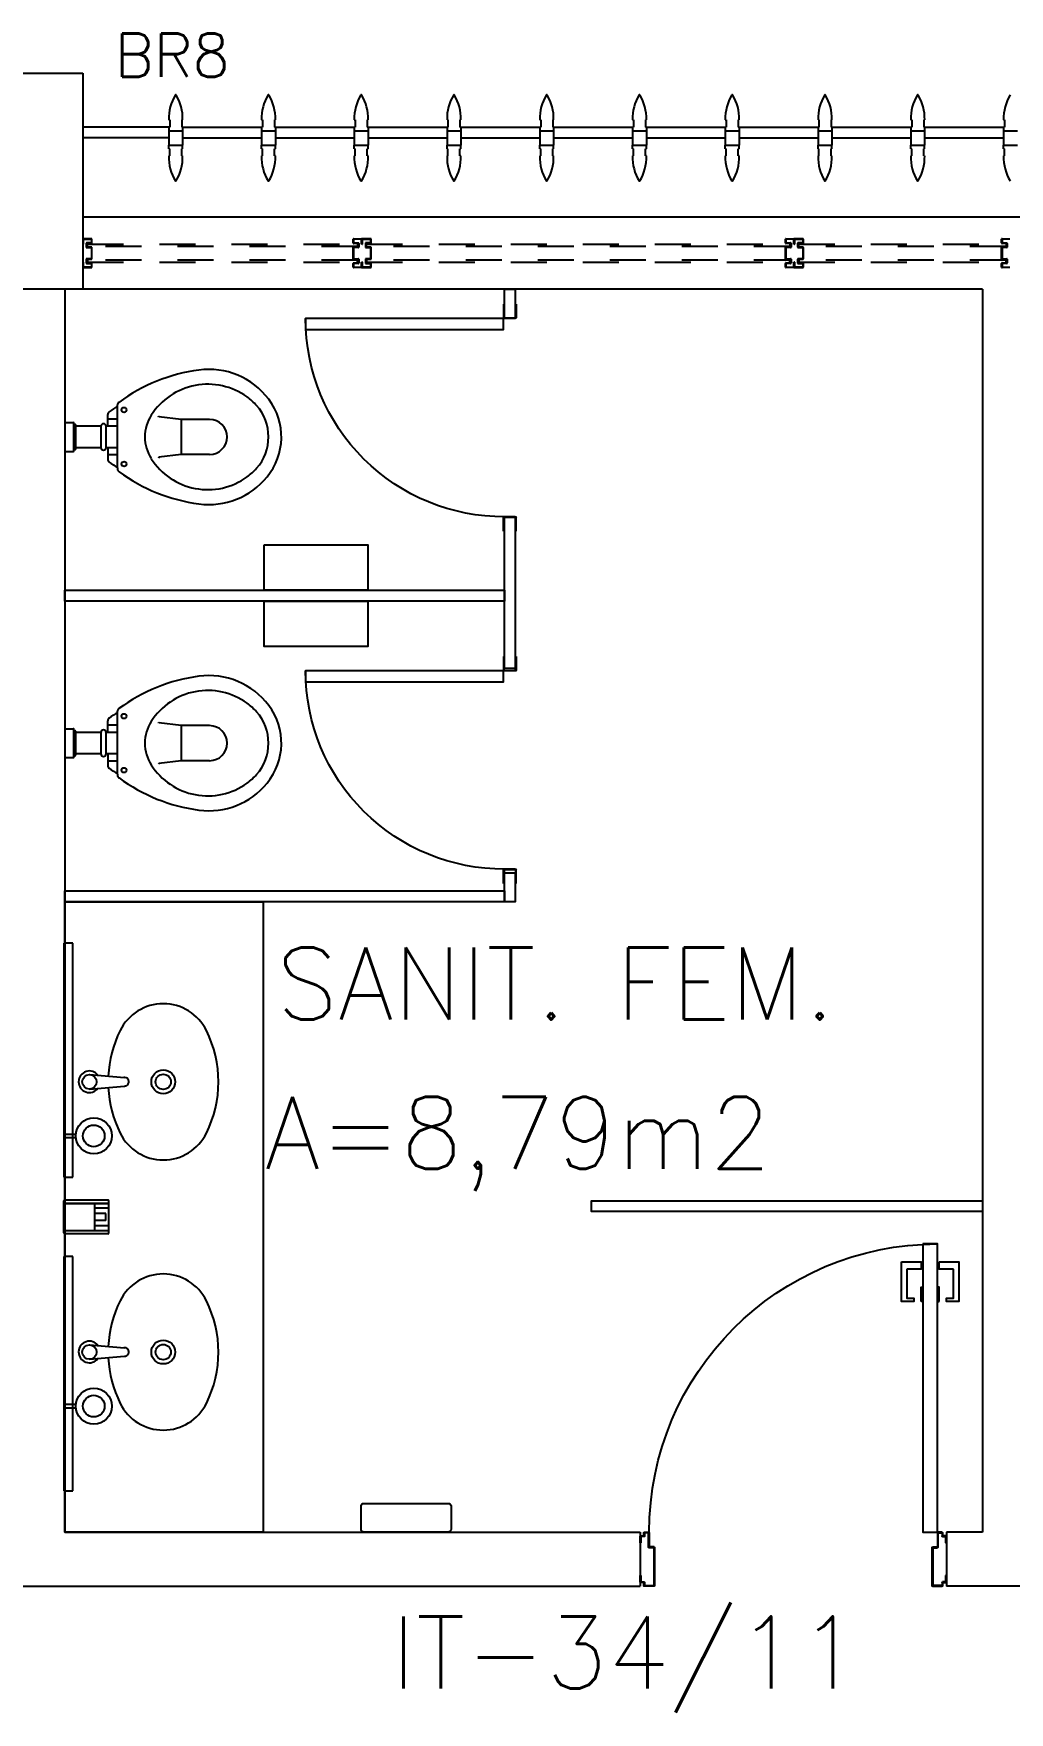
# Model space of a CAD drawing. Header units: millimetres. Extents: x 2128 to 2646, y 1972 to 2207.
# Drawn here: x 2293.324 to 2296.034, y 2139.015 to 2143.675 of the extents above; entities that cross this region are included whole.
import ezdxf

# ---------------------------------------------------------------- set-up
doc = ezdxf.new("R2010")
doc.units = ezdxf.units.MM
doc.linetypes.add('DASHED2', pattern=[0.375, 0.25, -0.125])
doc.linetypes.add('HIDDEN', pattern=[0.375, 0.25, -0.125])
for name, color, linetype in [('AR-ALV', 2, 'Continuous'), ('AR-BRISES', 1, 'Continuous'), ('AR-DIVISÓRIAS', 230, 'Continuous'), ('AR-ESQ', 1, 'Continuous'), ('AR-ESTC', 3, 'Continuous'), ('AR-LOUÇAS', 1, 'Continuous'), ('AR-PORTA', 1, 'Continuous'), ('BC-CUBA', 1, 'Continuous'), ('BGR- VISTA', 12, 'Continuous'), ('BR-PAINEL', 1, 'Continuous'), ('BR-SUPORTE', 1, 'Continuous'), ('BR-TEXTO', 2, 'Continuous'), ('DT-ESQ-VIDRO-PROJ', 32, 'HIDDEN'), ('DT-TXTMOD', 1, 'Continuous'), ('DV- VISTA', 2, 'Continuous'), ('DV-TEXTO', 2, 'Continuous'), ('ENDEREÇO', 2, 'Continuous'), ('maçaneta', 1, 'Continuous'), ('mov', 1, 'Continuous'), ('PM-PERFIL U-C', 2, 'Continuous'), ('pm1', 2, 'Continuous'), ('pm2', 2, 'Continuous'), ('TEXTO', 2, 'Continuous'), ('WC1', 1, 'Continuous'), ('WC2', 1, 'Continuous'), ('WC3', 1, 'Continuous'), ('Área', 2, 'Continuous')]:
    doc.layers.add(name, color=color, linetype=linetype)
doc.styles.add('S10', font='simplex.shx', dxfattribs={"height": 0.1})
doc.styles.add('S12', font='simplex.shx', dxfattribs={"width": 1.1, "height": 0.12})
doc.styles.add('UNB-100', font='simplex.shx', dxfattribs={"height": 0.2})
doc.styles.add('UNB1-100', font='simplex.shx', dxfattribs={"height": 0.2})

# ---------------------------------------------------------------- blocks, each defined once
blk = doc.blocks.new('BACI-01P')
at = {"layer": 'WC1'}
for p, q in [((0.1191, 0.03), (0.1191, 0.0624)), ((0.146, 0.0857), (0.146, 0.0887)), ((0.1191, 0.03), (0.1139, 0.03)), ((0.1139, 0.0298), (0.1139, -0.0298)), ((0.1191, -0.03), (0.1139, -0.03)), ((0.1191, -0.03), (0.1191, -0.0624)), ((0.146, -0.0857), (0.146, -0.0887))]:
    blk.add_line(p, q, dxfattribs=at)
for centre, radius, start, end in [((0.3996, -0.0205), 0.2081, 36.8881, 97.6805), ((0.4364, -0.2936), 0.4837, 97.6805, 126.3454), ((0.1551, 0.0887), 0.00909, 126.3358, 180), ((0.4268, 0), 0.174, 320.4767, 36.8881), ((0.1282, 0.0624), 0.00909, 126.1604, 180), ((0.4044, -0.3155), 0.4771, 122.7818, 126.1604), ((0.1282, -0.0624), 0.00909, 180, 233.8396), ((0.4044, 0.3155), 0.4771, 233.8396, 237.2182), ((0.1551, -0.0887), 0.00909, 180, 238.9825), ((0.4364, 0.2936), 0.4837, 233.7577, 262.3195), ((0.3996, 0.0205), 0.2081, 262.3195, 320.8979)]:
    blk.add_arc(centre, radius, start, end, dxfattribs=at)
at = {"layer": 'WC2'}
for p, q in [((0.146, -0.0857), (0.146, 0.0857)), ((0, 0.04), (0.023, 0.04)), ((0.025, 0.035), (0.025, 0.038)), ((0.025, -0.035), (0.025, 0.035)), ((0.025, 0.035), (0.028, 0.035)), ((0.03, -0.033), (0.03, 0.033)), ((0.1, 0.03), (0.03, 0.03)), ((0.1, 0.0298), (0.1, -0.0298)), ((0, -0.04), (0.023, -0.04)), ((0.025, -0.038), (0.025, -0.035)), ((0.025, -0.035), (0.028, -0.035)), ((0.1, -0.03), (0.03, -0.03))]:
    blk.add_line(p, q, dxfattribs=at)
for centre, radius, start, end in [((0.3966, -0.0404), 0.1866, 54.2515, 147.3201), ((0.4126, -0.0182), 0.1592, 41.3299, 54.2515), ((0.3335, 0), 0.1117, 147.3201, 180), ((0.4333, 0), 0.1317, 0, 41.3299), ((0.023, 0.038), 0.002, 0, 90), ((0.028, 0.033), 0.002, 0, 90), ((0.107, 0.0298), 0.00697, 0, 180), ((0.3335, 0), 0.1117, 180, 212.6799), ((0.4333, 0), 0.1317, 318.6701, 0), ((0.023, -0.038), 0.002, 270, 0), ((0.028, -0.033), 0.002, 270, 0), ((0.107, -0.0298), 0.00697, 180, 0), ((0.3966, 0.0404), 0.1866, 212.6799, 305.7485), ((0.4126, 0.0182), 0.1592, 305.7485, 318.6701)]:
    blk.add_arc(centre, radius, start, end, dxfattribs=at)
at = {"layer": 'WC3'}
for p, q in [((0.146, 0.0497), (0.1191, 0.0497)), ((0.261, 0.0562), (0.2593, 0.0585)), ((0.3229, 0.0486), (0.261, 0.0562)), ((0.3229, 0.0486), (0.3229, -0.0486)), ((0.4015, 0.0486), (0.3229, 0.0486)), ((0.146, 0.03), (0.1191, 0.03)), ((0.146, -0.03), (0.1191, -0.03)), ((0.146, -0.0497), (0.1191, -0.0497)), ((0.261, -0.0562), (0.2593, -0.0585)), ((0.3229, -0.0486), (0.261, -0.0562)), ((0.4015, -0.0486), (0.3229, -0.0486))]:
    blk.add_line(p, q, dxfattribs=at)
for centre in [(0.1641, 0.075), (0.1641, -0.075)]:
    blk.add_circle(centre, 0.00682, dxfattribs=at)
blk.add_arc((0.4015, 0), 0.0486, 270, 90, dxfattribs=at)
blk = doc.blocks.new('CUBA-01P')
at = {"layer": 'WC1'}
blk.add_circle((-0.15, -0.08), 0.05, dxfattribs=at)
for centre, radius, start, end in [((0, -0.4404), 0.3205, 92.8226, 116.4054), ((0, -0.4404), 0.3205, 63.5946, 87.2424), ((-0.0831, -0.273), 0.1336, 116.4054, 243.5946), ((0.0831, -0.273), 0.1336, 296.4054, 63.5946), ((0, -0.1056), 0.3205, 243.5946, 296.4054)]:
    blk.add_arc(centre, radius, start, end, dxfattribs=at)
at = {"layer": 'WC2'}
for p, q in [((-0.1548, 0), (-0.1548, -0.0303)), ((-0.1448, 0), (-0.1448, -0.0303)), ((-0.02, -0.068), (-0.0118, -0.1652)), ((0.02, -0.068), (0.0118, -0.1652))]:
    blk.add_line(p, q, dxfattribs=at)
for centre, radius in [((-0.15, -0.08), 0.03), ((0, -0.068), 0.02), ((0, -0.273), 0.033), ((0, -0.273), 0.0212)]:
    blk.add_circle(centre, radius, dxfattribs=at)
for centre, radius, start, end in [((0.0002, -0.0678), 0.03, 306.4013, 232.6706), ((0.0002, -0.1652), 0.012, 180, 10.1205)]:
    blk.add_arc(centre, radius, start, end, dxfattribs=at)
blk = doc.blocks.new('BGR5')
at = {"layer": 'BGR- VISTA'}
blk.add_lwpolyline([(0, 0.55), (1.75, 0.55), (1.75, 0), (0, 0)], close=True, dxfattribs=at)
at = {"layer": 'BC-CUBA', "rotation": 180}
for p in [(0.5, 0), (1.25, 0)]:
    blk.add_blockref('CUBA-01P', p, dxfattribs=at)
blk = doc.blocks.new('DV5')
at = {"layer": 'DV- VISTA'}
blk.add_lwpolyline([(0.03, 0), (0.03, -1.085), (0, -1.085), (0, 0)], close=True, dxfattribs=at)
at = {"layer": 'DV-TEXTO', "style": 'S12'}
for tag, p, flags in [('ACABAMENTO', (0.3815, -0.3886), 3), ('CANTONEIRA', (0.5815, -0.3886), 3), ('DIVISÓRIA', (-0.0185, -0.3886), 2), ('TAMANHO', (0.1815, -0.3886), 3)]:
    blk.add_attdef(tag, p, '', height=0.12, rotation=90, dxfattribs=dict(at, flags=flags))
blk = doc.blocks.new('EF58-P')
at = {"layer": 'DT-ESQ-VIDRO-PROJ', "ltscale": 0.1}
for points in [[(2.577, -0.1385), (2.598, -0.1385, 0.414214), (2.5985, -0.138), (2.5985, -0.1285), (2.5855, -0.1285, -0.414214), (2.584, -0.127), (2.584, -0.117, -0.414214), (2.5855, -0.1155), (2.5985, -0.1155), (2.5985, -0.0845), (2.5855, -0.0845, -0.414214), (2.584, -0.083), (2.584, -0.073, -0.414214), (2.5855, -0.0715), (2.5985, -0.0715), (2.5985, -0.062, 0.414214), (2.598, -0.0615), (2.577, -0.0615, 0.414214)], [(2.5765, -0.06), (2.5985, -0.06, -0.414214), (2.6, -0.0615), (2.6, -0.0715, -0.414214), (2.5985, -0.073), (2.5855, -0.073), (2.5855, -0.083), (2.5985, -0.083), (2.5985, -0.083, -0.414214), (2.6, -0.0845), (2.6, -0.1155, -0.414214), (2.5985, -0.117), (2.5985, -0.117), (2.5855, -0.117), (2.5855, -0.127), (2.5985, -0.127, -0.414214), (2.6, -0.1285), (2.6, -0.1385, -0.414214), (2.5985, -0.14), (2.5765, -0.14, -0.414214)]]:
    blk.add_lwpolyline(points, format="xyb", dxfattribs=at)
for points in [[(3.1625, -0.081), (3.1625, -0.075), (2.5875, -0.075), (2.5875, -0.081)], [(4.3625, -0.081), (4.3625, -0.075), (3.1875, -0.075), (3.1875, -0.081)], [(5.1375, -0.081), (5.1375, -0.075), (4.3875, -0.075), (4.3875, -0.081)], [(3.1625, -0.119), (3.1625, -0.125), (2.5875, -0.125), (2.5875, -0.119)], [(4.3625, -0.119), (4.3625, -0.125), (3.1875, -0.125), (3.1875, -0.119)], [(5.1375, -0.119), (5.1375, -0.125), (4.3875, -0.125), (4.3875, -0.119)]]:
    blk.add_lwpolyline(points, close=True, dxfattribs=at)
for points in [[(3.15, -0.1285), (3.15, -0.1385, 0.414214), (3.1515, -0.14), (3.1735, -0.14, 0.414214), (3.175, -0.1385), (3.175, -0.125), (3.1735, -0.125), (3.1735, -0.138, -0.414214), (3.173, -0.1385), (3.152, -0.1385, -0.414214), (3.1515, -0.138), (3.1515, -0.1285), (3.1645, -0.1285, 0.414214), (3.166, -0.127), (3.166, -0.117, 0.414214), (3.1645, -0.1155), (3.1515, -0.1155), (3.1515, -0.0845), (3.1645, -0.0845, 0.414214), (3.166, -0.083), (3.166, -0.073, 0.414214), (3.1645, -0.0715), (3.1515, -0.0715), (3.1515, -0.062, -0.414214), (3.152, -0.0615), (3.173, -0.0615, -0.414214), (3.1735, -0.062), (3.1735, -0.075), (3.175, -0.075), (3.175, -0.0615, 0.414214), (3.1735, -0.06), (3.1515, -0.06, 0.414214), (3.15, -0.0615), (3.15, -0.0715, 0.414214), (3.1515, -0.073), (3.1645, -0.073), (3.1645, -0.083), (3.1515, -0.083), (3.1515, -0.083, 0.414214), (3.15, -0.0845), (3.15, -0.1155, 0.414214), (3.1515, -0.117), (3.1515, -0.117), (3.1645, -0.117), (3.1645, -0.127), (3.1515, -0.127, 0.414214)], [(3.2, -0.1285), (3.2, -0.1385, -0.414214), (3.1985, -0.14), (3.1765, -0.14, -0.414214), (3.175, -0.1385), (3.175, -0.125), (3.1765, -0.125), (3.1765, -0.138, 0.414214), (3.177, -0.1385), (3.198, -0.1385, 0.414214), (3.1985, -0.138), (3.1985, -0.1285), (3.1855, -0.1285, -0.414214), (3.184, -0.127), (3.184, -0.117, -0.414214), (3.1855, -0.1155), (3.1985, -0.1155), (3.1985, -0.0845), (3.1855, -0.0845, -0.414214), (3.184, -0.083), (3.184, -0.073, -0.414214), (3.1855, -0.0715), (3.1985, -0.0715), (3.1985, -0.062, 0.414214), (3.198, -0.0615), (3.177, -0.0615, 0.414214), (3.1765, -0.062), (3.1765, -0.075), (3.175, -0.075), (3.175, -0.0615, -0.414214), (3.1765, -0.06), (3.1985, -0.06, -0.414214), (3.2, -0.0615), (3.2, -0.0715, -0.414214), (3.1985, -0.073), (3.1855, -0.073), (3.1855, -0.083), (3.1985, -0.083), (3.1985, -0.083, -0.414214), (3.2, -0.0845), (3.2, -0.1155, -0.414214), (3.1985, -0.117), (3.1985, -0.117), (3.1855, -0.117), (3.1855, -0.127), (3.1985, -0.127, -0.414214)], [(4.35, -0.1285), (4.35, -0.1385, 0.414214), (4.3515, -0.14), (4.3735, -0.14, 0.414214), (4.375, -0.1385), (4.375, -0.125), (4.3735, -0.125), (4.3735, -0.138, -0.414214), (4.373, -0.1385), (4.352, -0.1385, -0.414214), (4.3515, -0.138), (4.3515, -0.1285), (4.3645, -0.1285, 0.414214), (4.366, -0.127), (4.366, -0.117, 0.414214), (4.3645, -0.1155), (4.3515, -0.1155), (4.3515, -0.0845), (4.3645, -0.0845, 0.414214), (4.366, -0.083), (4.366, -0.073, 0.414214), (4.3645, -0.0715), (4.3515, -0.0715), (4.3515, -0.062, -0.414214), (4.352, -0.0615), (4.373, -0.0615, -0.414214), (4.3735, -0.062), (4.3735, -0.075), (4.375, -0.075), (4.375, -0.0615, 0.414214), (4.3735, -0.06), (4.3515, -0.06, 0.414214), (4.35, -0.0615), (4.35, -0.0715, 0.414214), (4.3515, -0.073), (4.3645, -0.073), (4.3645, -0.083), (4.3515, -0.083), (4.3515, -0.083, 0.414214), (4.35, -0.0845), (4.35, -0.1155, 0.414214), (4.3515, -0.117), (4.3515, -0.117), (4.3645, -0.117), (4.3645, -0.127), (4.3515, -0.127, 0.414214)], [(4.4, -0.1285), (4.4, -0.1385, -0.414214), (4.3985, -0.14), (4.3765, -0.14, -0.414214), (4.375, -0.1385), (4.375, -0.125), (4.3765, -0.125), (4.3765, -0.138, 0.414214), (4.377, -0.1385), (4.398, -0.1385, 0.414214), (4.3985, -0.138), (4.3985, -0.1285), (4.3855, -0.1285, -0.414214), (4.384, -0.127), (4.384, -0.117, -0.414214), (4.3855, -0.1155), (4.3985, -0.1155), (4.3985, -0.0845), (4.3855, -0.0845, -0.414214), (4.384, -0.083), (4.384, -0.073, -0.414214), (4.3855, -0.0715), (4.3985, -0.0715), (4.3985, -0.062, 0.414214), (4.398, -0.0615), (4.377, -0.0615, 0.414214), (4.3765, -0.062), (4.3765, -0.075), (4.375, -0.075), (4.375, -0.0615, -0.414214), (4.3765, -0.06), (4.3985, -0.06, -0.414214), (4.4, -0.0615), (4.4, -0.0715, -0.414214), (4.3985, -0.073), (4.3855, -0.073), (4.3855, -0.083), (4.3985, -0.083), (4.3985, -0.083, -0.414214), (4.4, -0.0845), (4.4, -0.1155, -0.414214), (4.3985, -0.117), (4.3985, -0.117), (4.3855, -0.117), (4.3855, -0.127), (4.3985, -0.127, -0.414214)], [(5.125, -0.1285), (5.125, -0.1385, 0.414214), (5.1265, -0.14), (5.1485, -0.14, 0.414214), (5.15, -0.1385), (5.15, -0.125), (5.1485, -0.125), (5.1485, -0.138, -0.414214), (5.148, -0.1385), (5.127, -0.1385, -0.414214), (5.1265, -0.138), (5.1265, -0.1285), (5.1395, -0.1285, 0.414214), (5.141, -0.127), (5.141, -0.117, 0.414214), (5.1395, -0.1155), (5.1265, -0.1155), (5.1265, -0.0845), (5.1395, -0.0845, 0.414214), (5.141, -0.083), (5.141, -0.073, 0.414214), (5.1395, -0.0715), (5.1265, -0.0715), (5.1265, -0.062, -0.414214), (5.127, -0.0615), (5.148, -0.0615, -0.414214), (5.1485, -0.062), (5.1485, -0.075), (5.15, -0.075), (5.15, -0.0615, 0.414214), (5.1485, -0.06), (5.1265, -0.06, 0.414214), (5.125, -0.0615), (5.125, -0.0715, 0.414214), (5.1265, -0.073), (5.1395, -0.073), (5.1395, -0.083), (5.1265, -0.083), (5.1265, -0.083, 0.414214), (5.125, -0.0845), (5.125, -0.1155, 0.414214), (5.1265, -0.117), (5.1265, -0.117), (5.1395, -0.117), (5.1395, -0.127), (5.1265, -0.127, 0.414214)]]:
    blk.add_lwpolyline(points, format="xyb", close=True, dxfattribs=at)
at = {"layer": 'DT-TXTMOD', "ltscale": 0.1, "style": 'S10', "flags": 3}
for tag, p in [('M01', (0.025, -0.28)), ('M02', (0.3253, -0.28)), ('M03', (0.627, -0.28)), ('M04', (0.9288, -0.28)), ('M05', (1.2306, -0.28)), ('M06', (1.5323, -0.28)), ('M07', (1.8341, -0.28)), ('M08', (2.1359, -0.28)), ('M09', (2.4376, -0.28)), ('M10', (2.7394, -0.28)), ('M11', (3.0412, -0.28)), ('M12', (3.3429, -0.28)), ('M13', (3.6447, -0.28)), ('M14', (3.9464, -0.28)), ('M15', (4.2482, -0.28)), ('M16', (4.55, -0.28)), ('M17', (4.8517, -0.28))]:
    blk.add_attdef(tag, p, '', height=0.1, dxfattribs=at)
blk = doc.blocks.new('DV4')
at = {"layer": 'DV- VISTA'}
blk.add_lwpolyline([(0.03, 0), (0.03, -1.22), (0, -1.22), (0, 0)], close=True, dxfattribs=at)
at = {"layer": 'DV-TEXTO', "style": 'S12'}
for tag, p, flags in [('ACABAMENTO', (0.3815, -0.3084), 3), ('CANTONEIRA', (0.5815, -0.3084), 3), ('DIVISÓRIA', (-0.0185, -0.3084), 2), ('TAMANHO', (0.1815, -0.3084), 3)]:
    blk.add_attdef(tag, p, '', height=0.12, rotation=90, dxfattribs=dict(at, flags=flags))
blk = doc.blocks.new('DV8')
at = {"layer": 'DV- VISTA'}
blk.add_lwpolyline([(0, -0.03), (-0.08, -0.03), (-0.08, 0), (0, 0)], close=True, dxfattribs=at)
at = {"layer": 'DV-TEXTO', "style": 'S12'}
for tag, p, flags in [('DIVISÓRIA', (-0.0639, 0.0342), 2), ('TAMANHO', (-0.0639, -0.1658), 3), ('ACABAMENTO', (-0.0639, -0.3658), 3), ('CANTONEIRA', (-0.0639, -0.5658), 3)]:
    blk.add_attdef(tag, p, '', height=0.12, dxfattribs=dict(at, flags=flags))
blk = doc.blocks.new('pb55-gr-01p')
at = {"layer": 'mov'}
blk.add_arc((0.0015, 0.0172), 0.55, 359.7335, 90, dxfattribs=at)
at = {"layer": 'pm1'}
blk.add_lwpolyline([(0.0315, 0.5673), (0.0315, 0.0172), (0.0015, 0.0172), (0.0015, 0.5673)], close=True, dxfattribs=at)
at = {"layer": 'pm2'}
for p, q in [((-0.0385, 0.0172), (-0.0008, 0.0172)), ((-0.0385, 0.0158), (-0.0385, 0.0172)), ((-0.0008, 0.0158), (-0.0385, 0.0158)), ((0, 0.015), (0, -0.015)), ((0.0015, -0.0152), (0.0015, 0.015)), ((0.5515, -0.0152), (0.5515, 0.015)), ((0.553, 0.015), (0.553, -0.015)), ((0.5915, 0.0172), (0.5537, 0.0172)), ((0.5537, 0.0158), (0.5915, 0.0158)), ((0.5915, 0.0158), (0.5915, 0.0172)), ((-0.001, -0.016), (-0.0385, -0.016)), ((-0.0385, -0.0175), (-0.0385, -0.016)), ((-0.0385, -0.0175), (-0.0008, -0.0175)), ((0.5915, -0.0175), (0.5537, -0.0175)), ((0.554, -0.016), (0.5915, -0.016)), ((0.5915, -0.0175), (0.5915, -0.016))]:
    blk.add_line(p, q, dxfattribs=at)
for centre, radius, start, end in [((-0.0008, 0.015), 0.00225, 0, 90), ((-0.0008, 0.015), 0.00075, 0, 90), ((0.5537, 0.015), 0.00225, 90, 180), ((0.5537, 0.015), 0.00075, 90, 180), ((-0.001, -0.015), 0.001, 270, 0), ((-0.0008, -0.0152), 0.00225, 270, 0), ((0.5537, -0.0152), 0.00225, 180, 270), ((0.554, -0.015), 0.001, 180, 270)]:
    blk.add_arc(centre, radius, start, end, dxfattribs=at)
blk = doc.blocks.new('DV7')
at = {"layer": 'DV- VISTA'}
blk.add_lwpolyline([(0.03, 0), (0.03, -0.42), (0, -0.42), (0, 0)], close=True, dxfattribs=at)
at = {"layer": 'DV-TEXTO', "style": 'S12'}
for tag, p, flags in [('ACABAMENTO', (0.5921, -0.2951), 3), ('CANTONEIRA', (0.7921, -0.2951), 3), ('DIVISÓRIA', (0.1921, -0.2951), 2), ('TAMANHO', (0.3921, -0.2951), 3)]:
    blk.add_attdef(tag, p, '', height=0.12, rotation=90, dxfattribs=dict(at, flags=flags))
blk = doc.blocks.new('BR-MODULO8')
at = {"layer": 'BR-PAINEL'}
for p, q in [((-4.9117, 0.27), (-4.9092, 0.27)), ((-4.9117, 0.25), (-4.9117, 0.24)), ((-4.9117, 0.25), (-4.9092, 0.25)), ((-4.9117, 0.24), (-4.8733, 0.24)), ((-4.9117, 0.24), (-4.9117, 0.2)), ((-4.9092, 0.27), (-4.9092, 0.25)), ((-4.8758, 0.27), (-4.8758, 0.25)), ((-4.8733, 0.27), (-4.8758, 0.27)), ((-4.8733, 0.25), (-4.8758, 0.25)), ((-4.8733, 0.25), (-4.8733, 0.24)), ((-4.8733, 0.24), (-4.8733, 0.2)), ((-4.6542, 0.27), (-4.6517, 0.27)), ((-4.6542, 0.25), (-4.6542, 0.24)), ((-4.6542, 0.25), (-4.6517, 0.25)), ((-4.6542, 0.24), (-4.6158, 0.24)), ((-4.6542, 0.24), (-4.6542, 0.2)), ((-4.6517, 0.27), (-4.6517, 0.25)), ((-4.6183, 0.27), (-4.6183, 0.25)), ((-4.6158, 0.27), (-4.6183, 0.27)), ((-4.6158, 0.25), (-4.6183, 0.25)), ((-4.6158, 0.25), (-4.6158, 0.24)), ((-4.6158, 0.24), (-4.6158, 0.2)), ((-4.3967, 0.27), (-4.3942, 0.27)), ((-4.3967, 0.25), (-4.3967, 0.24)), ((-4.3967, 0.25), (-4.3942, 0.25)), ((-4.3967, 0.24), (-4.3583, 0.24)), ((-4.3967, 0.24), (-4.3967, 0.2)), ((-4.3942, 0.27), (-4.3942, 0.25)), ((-4.3608, 0.27), (-4.3608, 0.25)), ((-4.3583, 0.27), (-4.3608, 0.27)), ((-4.3583, 0.25), (-4.3608, 0.25)), ((-4.3583, 0.25), (-4.3583, 0.24)), ((-4.3583, 0.24), (-4.3583, 0.2)), ((-4.1392, 0.27), (-4.1367, 0.27)), ((-4.1392, 0.25), (-4.1392, 0.24)), ((-4.1392, 0.25), (-4.1367, 0.25)), ((-4.1392, 0.24), (-4.1008, 0.24)), ((-4.1392, 0.24), (-4.1392, 0.2)), ((-4.1367, 0.27), (-4.1367, 0.25)), ((-4.1033, 0.27), (-4.1033, 0.25)), ((-4.1008, 0.27), (-4.1033, 0.27)), ((-4.1008, 0.25), (-4.1033, 0.25)), ((-4.1008, 0.25), (-4.1008, 0.24)), ((-4.1008, 0.24), (-4.1008, 0.2)), ((-3.8817, 0.27), (-3.8792, 0.27)), ((-3.8817, 0.25), (-3.8817, 0.24)), ((-3.8817, 0.25), (-3.8792, 0.25)), ((-3.8817, 0.24), (-3.8433, 0.24)), ((-3.8817, 0.24), (-3.8817, 0.2)), ((-3.8792, 0.27), (-3.8792, 0.25)), ((-3.8458, 0.27), (-3.8458, 0.25)), ((-3.8433, 0.27), (-3.8458, 0.27)), ((-3.8433, 0.25), (-3.8458, 0.25)), ((-3.8433, 0.25), (-3.8433, 0.24)), ((-3.8433, 0.24), (-3.8433, 0.2)), ((-3.6242, 0.27), (-3.6217, 0.27)), ((-3.6242, 0.25), (-3.6242, 0.24)), ((-3.6242, 0.25), (-3.6217, 0.25)), ((-3.6242, 0.24), (-3.5858, 0.24)), ((-3.6242, 0.24), (-3.6242, 0.2)), ((-3.6217, 0.27), (-3.6217, 0.25)), ((-3.5883, 0.27), (-3.5883, 0.25)), ((-3.5858, 0.27), (-3.5883, 0.27)), ((-3.5858, 0.25), (-3.5883, 0.25)), ((-3.5858, 0.25), (-3.5858, 0.24)), ((-3.5858, 0.24), (-3.5858, 0.2)), ((-3.3667, 0.27), (-3.3642, 0.27)), ((-3.3667, 0.25), (-3.3667, 0.24)), ((-3.3667, 0.25), (-3.3642, 0.25)), ((-3.3667, 0.24), (-3.3283, 0.24)), ((-3.3667, 0.24), (-3.3667, 0.2)), ((-3.3642, 0.27), (-3.3642, 0.25)), ((-3.3308, 0.27), (-3.3308, 0.25)), ((-3.3283, 0.27), (-3.3308, 0.27)), ((-3.3283, 0.25), (-3.3308, 0.25)), ((-3.3283, 0.25), (-3.3283, 0.24)), ((-3.3283, 0.24), (-3.3283, 0.2)), ((-3.1092, 0.27), (-3.1067, 0.27)), ((-3.1092, 0.25), (-3.1092, 0.24)), ((-3.1092, 0.25), (-3.1067, 0.25)), ((-3.1092, 0.24), (-3.0708, 0.24)), ((-3.1092, 0.24), (-3.1092, 0.2)), ((-3.1067, 0.27), (-3.1067, 0.25)), ((-3.0733, 0.27), (-3.0733, 0.25)), ((-3.0708, 0.27), (-3.0733, 0.27)), ((-3.0708, 0.25), (-3.0733, 0.25)), ((-3.0708, 0.25), (-3.0708, 0.24)), ((-3.0708, 0.24), (-3.0708, 0.2)), ((-2.8517, 0.27), (-2.8492, 0.27)), ((-2.8517, 0.25), (-2.8517, 0.24)), ((-2.8517, 0.25), (-2.8492, 0.25)), ((-2.8517, 0.24), (-2.8133, 0.24)), ((-2.8517, 0.24), (-2.8517, 0.2)), ((-2.8492, 0.27), (-2.8492, 0.25)), ((-2.8158, 0.27), (-2.8158, 0.25)), ((-2.8133, 0.27), (-2.8158, 0.27)), ((-2.8133, 0.25), (-2.8158, 0.25)), ((-2.8133, 0.25), (-2.8133, 0.24)), ((-2.8133, 0.24), (-2.8133, 0.2)), ((-2.5942, 0.27), (-2.5917, 0.27)), ((-2.5942, 0.25), (-2.5942, 0.24)), ((-2.5942, 0.25), (-2.5917, 0.25)), ((-2.5942, 0.24), (-2.5558, 0.24)), ((-2.5942, 0.24), (-2.5942, 0.2)), ((-2.5917, 0.27), (-2.5917, 0.25)), ((-4.9117, 0.2), (-4.8733, 0.2)), ((-4.9117, 0.19), (-4.9117, 0.2)), ((-4.9117, 0.19), (-4.9092, 0.19)), ((-4.9092, 0.17), (-4.9092, 0.19)), ((-4.8733, 0.19), (-4.8758, 0.19)), ((-4.8758, 0.17), (-4.8758, 0.19)), ((-4.8733, 0.19), (-4.8733, 0.2)), ((-4.6542, 0.2), (-4.6158, 0.2)), ((-4.6542, 0.19), (-4.6542, 0.2)), ((-4.6542, 0.19), (-4.6517, 0.19)), ((-4.6517, 0.17), (-4.6517, 0.19)), ((-4.6158, 0.19), (-4.6183, 0.19)), ((-4.6183, 0.17), (-4.6183, 0.19)), ((-4.6158, 0.19), (-4.6158, 0.2)), ((-4.3967, 0.2), (-4.3583, 0.2)), ((-4.3967, 0.19), (-4.3967, 0.2)), ((-4.3967, 0.19), (-4.3942, 0.19)), ((-4.3942, 0.17), (-4.3942, 0.19)), ((-4.3583, 0.19), (-4.3608, 0.19)), ((-4.3608, 0.17), (-4.3608, 0.19)), ((-4.3583, 0.19), (-4.3583, 0.2)), ((-4.1392, 0.2), (-4.1008, 0.2)), ((-4.1392, 0.19), (-4.1392, 0.2)), ((-4.1392, 0.19), (-4.1367, 0.19)), ((-4.1367, 0.17), (-4.1367, 0.19)), ((-4.1008, 0.19), (-4.1033, 0.19)), ((-4.1033, 0.17), (-4.1033, 0.19)), ((-4.1008, 0.19), (-4.1008, 0.2)), ((-3.8817, 0.2), (-3.8433, 0.2)), ((-3.8817, 0.19), (-3.8817, 0.2)), ((-3.8817, 0.19), (-3.8792, 0.19)), ((-3.8792, 0.17), (-3.8792, 0.19)), ((-3.8433, 0.19), (-3.8458, 0.19)), ((-3.8458, 0.17), (-3.8458, 0.19)), ((-3.8433, 0.19), (-3.8433, 0.2)), ((-3.6242, 0.2), (-3.5858, 0.2)), ((-3.6242, 0.19), (-3.6242, 0.2)), ((-3.6242, 0.19), (-3.6217, 0.19)), ((-3.6217, 0.17), (-3.6217, 0.19)), ((-3.5858, 0.19), (-3.5883, 0.19)), ((-3.5883, 0.17), (-3.5883, 0.19)), ((-3.5858, 0.19), (-3.5858, 0.2)), ((-3.3667, 0.2), (-3.3283, 0.2)), ((-3.3667, 0.19), (-3.3667, 0.2)), ((-3.3667, 0.19), (-3.3642, 0.19)), ((-3.3642, 0.17), (-3.3642, 0.19)), ((-3.3283, 0.19), (-3.3308, 0.19)), ((-3.3308, 0.17), (-3.3308, 0.19)), ((-3.3283, 0.19), (-3.3283, 0.2)), ((-3.1092, 0.2), (-3.0708, 0.2)), ((-3.1092, 0.19), (-3.1092, 0.2)), ((-3.1092, 0.19), (-3.1067, 0.19)), ((-3.1067, 0.17), (-3.1067, 0.19)), ((-3.0708, 0.19), (-3.0733, 0.19)), ((-3.0733, 0.17), (-3.0733, 0.19)), ((-3.0708, 0.19), (-3.0708, 0.2)), ((-2.8517, 0.2), (-2.8133, 0.2)), ((-2.8517, 0.19), (-2.8517, 0.2)), ((-2.8517, 0.19), (-2.8492, 0.19)), ((-2.8492, 0.17), (-2.8492, 0.19)), ((-2.8133, 0.19), (-2.8158, 0.19)), ((-2.8158, 0.17), (-2.8158, 0.19)), ((-2.8133, 0.19), (-2.8133, 0.2)), ((-2.5942, 0.2), (-2.5558, 0.2)), ((-2.5942, 0.19), (-2.5942, 0.2)), ((-2.5942, 0.19), (-2.5917, 0.19)), ((-2.5917, 0.17), (-2.5917, 0.19)), ((-4.9117, 0.17), (-4.9092, 0.17)), ((-4.8733, 0.17), (-4.8758, 0.17)), ((-4.6542, 0.17), (-4.6517, 0.17)), ((-4.6158, 0.17), (-4.6183, 0.17)), ((-4.3967, 0.17), (-4.3942, 0.17)), ((-4.3583, 0.17), (-4.3608, 0.17)), ((-4.1392, 0.17), (-4.1367, 0.17)), ((-4.1008, 0.17), (-4.1033, 0.17)), ((-3.8817, 0.17), (-3.8792, 0.17)), ((-3.8433, 0.17), (-3.8458, 0.17)), ((-3.6242, 0.17), (-3.6217, 0.17)), ((-3.5858, 0.17), (-3.5883, 0.17)), ((-3.3667, 0.17), (-3.3642, 0.17)), ((-3.3283, 0.17), (-3.3308, 0.17)), ((-3.1092, 0.17), (-3.1067, 0.17)), ((-3.0708, 0.17), (-3.0733, 0.17)), ((-2.8517, 0.17), (-2.8492, 0.17)), ((-2.8133, 0.17), (-2.8158, 0.17)), ((-2.5942, 0.17), (-2.5917, 0.17))]:
    blk.add_line(p, q, dxfattribs=at)
for centre, radius, start, end in [((-4.7867, 0.2739), 0.1251, 148.4721, 181.772), ((-4.8925, 0.3387), 0.001, 37.1012, 142.8988), ((-4.9983, 0.2739), 0.1251, 358.228, 31.5279), ((-4.5292, 0.2739), 0.1251, 148.4721, 181.772), ((-4.635, 0.3387), 0.001, 37.1012, 142.8988), ((-4.7408, 0.2739), 0.1251, 358.228, 31.5279), ((-4.2717, 0.2739), 0.1251, 148.4721, 181.772), ((-4.3775, 0.3387), 0.001, 37.1012, 142.8988), ((-4.4833, 0.2739), 0.1251, 358.228, 31.5279), ((-4.0142, 0.2739), 0.1251, 148.4721, 181.772), ((-4.12, 0.3387), 0.001, 37.1012, 142.8988), ((-4.2258, 0.2739), 0.1251, 358.228, 31.5279), ((-3.7567, 0.2739), 0.1251, 148.4721, 181.772), ((-3.8625, 0.3387), 0.001, 37.1012, 142.8988), ((-3.9683, 0.2739), 0.1251, 358.228, 31.5279), ((-3.4992, 0.2739), 0.1251, 148.4721, 181.772), ((-3.605, 0.3387), 0.001, 37.1012, 142.8988), ((-3.7108, 0.2739), 0.1251, 358.228, 31.5279), ((-3.2417, 0.2739), 0.1251, 148.4721, 181.772), ((-3.3475, 0.3387), 0.001, 37.1012, 142.8988), ((-3.4533, 0.2739), 0.1251, 358.228, 31.5279), ((-2.9842, 0.2739), 0.1251, 148.4721, 181.772), ((-3.09, 0.3387), 0.001, 37.1012, 142.8988), ((-3.1958, 0.2739), 0.1251, 358.228, 31.5279), ((-2.7267, 0.2739), 0.1251, 148.4721, 181.772), ((-2.8325, 0.3387), 0.001, 37.1012, 142.8988), ((-2.9383, 0.2739), 0.1251, 358.228, 31.5279), ((-2.4692, 0.2739), 0.1251, 148.4721, 181.772), ((-4.7867, 0.1661), 0.1251, 178.228, 211.5279), ((-4.9983, 0.1661), 0.1251, 328.4721, 1.772), ((-4.5292, 0.1661), 0.1251, 178.228, 211.5279), ((-4.7408, 0.1661), 0.1251, 328.4721, 1.772), ((-4.2717, 0.1661), 0.1251, 178.228, 211.5279), ((-4.4833, 0.1661), 0.1251, 328.4721, 1.772), ((-4.0142, 0.1661), 0.1251, 178.228, 211.5279), ((-4.2258, 0.1661), 0.1251, 328.4721, 1.772), ((-3.7567, 0.1661), 0.1251, 178.228, 211.5279), ((-3.9683, 0.1661), 0.1251, 328.4721, 1.772), ((-3.4992, 0.1661), 0.1251, 178.228, 211.5279), ((-3.7108, 0.1661), 0.1251, 328.4721, 1.772), ((-3.2417, 0.1661), 0.1251, 178.228, 211.5279), ((-3.4533, 0.1661), 0.1251, 328.4721, 1.772), ((-2.9842, 0.1661), 0.1251, 178.228, 211.5279), ((-3.1958, 0.1661), 0.1251, 328.4721, 1.772), ((-2.7267, 0.1661), 0.1251, 178.228, 211.5279), ((-2.9383, 0.1661), 0.1251, 328.4721, 1.772), ((-2.4692, 0.1661), 0.1251, 178.228, 211.5279), ((-4.8925, 0.1013), 0.001, 217.1012, 322.8988), ((-4.635, 0.1013), 0.001, 217.1012, 322.8988), ((-4.3775, 0.1013), 0.001, 217.1012, 322.8988), ((-4.12, 0.1013), 0.001, 217.1012, 322.8988), ((-3.8625, 0.1013), 0.001, 217.1012, 322.8988), ((-3.605, 0.1013), 0.001, 217.1012, 322.8988), ((-3.3475, 0.1013), 0.001, 217.1012, 322.8988), ((-3.09, 0.1013), 0.001, 217.1012, 322.8988), ((-2.8325, 0.1013), 0.001, 217.1012, 322.8988)]:
    blk.add_arc(centre, radius, start, end, dxfattribs=at)
at = {"layer": 'BR-SUPORTE'}
for p, q in [((-4.9117, 0.25), (-5.15, 0.25)), ((-4.8733, 0.25), (-4.6517, 0.25)), ((-4.6158, 0.25), (-4.3942, 0.25)), ((-4.3583, 0.25), (-4.1367, 0.25)), ((-4.1008, 0.25), (-3.8792, 0.25)), ((-3.8433, 0.25), (-3.6217, 0.25)), ((-3.5858, 0.25), (-3.3642, 0.25)), ((-3.3283, 0.25), (-3.1067, 0.25)), ((-3.0708, 0.25), (-2.8492, 0.25)), ((-2.8133, 0.25), (-2.5917, 0.25)), ((-4.9117, 0.22), (-5.15, 0.22)), ((-4.8733, 0.22), (-4.6542, 0.22)), ((-4.6158, 0.22), (-4.3967, 0.22)), ((-4.3583, 0.22), (-4.1392, 0.22)), ((-4.1008, 0.22), (-3.8817, 0.22)), ((-3.8433, 0.22), (-3.6242, 0.22)), ((-3.5858, 0.22), (-3.3667, 0.22)), ((-3.3283, 0.22), (-3.1092, 0.22)), ((-3.0708, 0.22), (-2.8517, 0.22)), ((-2.8133, 0.22), (-2.5942, 0.22))]:
    blk.add_line(p, q, dxfattribs=at)
blk = doc.blocks.new('PM3')
at = {"layer": 'maçaneta'}
for points in [[(0.02, 0.825), (-0.035, 0.825), (-0.035, 0.715), (0, 0.715), (0, 0.725), (-0.02, 0.725), (-0.02, 0.8035, -0.414214), (-0.0185, 0.805), (0.02, 0.805)], [(0.125, 0.825), (0.07, 0.825), (0.07, 0.805), (0.1085, 0.805, -0.414214), (0.11, 0.8035), (0.11, 0.725), (0.09, 0.725), (0.09, 0.715), (0.125, 0.715)]]:
    blk.add_lwpolyline(points, format="xyb", close=True, dxfattribs=at)
for points in [[(0.02, 0.715), (0.02, 0.755), (0.025, 0.755), (0.025, 0.715)], [(0.07, 0.715), (0.07, 0.755), (0.065, 0.755), (0.065, 0.715)]]:
    blk.add_lwpolyline(points, close=True, dxfattribs=at)
at = {"layer": 'mov'}
blk.add_arc((0.025, 0.075), 0.8, 0, 90, dxfattribs=at)
at = {"layer": 'PM-PERFIL U-C'}
for p, q in [((0, 0.045), (0, 0.0635)), ((0.0015, 0.065), (0.01, 0.065)), ((0.002, 0.063), (0.002, 0.045)), ((0.0105, 0.063), (0.002, 0.063)), ((0.01, 0.065), (0.01, 0.0735)), ((0.0115, 0.075), (0.0235, 0.075)), ((0.012, 0.073), (0.012, 0.0645)), ((0.023, 0.073), (0.012, 0.073)), ((0.023, 0.0335), (0.023, 0.073)), ((0.025, 0.0735), (0.025, 0.034)), ((0.825, 0.0735), (0.825, 0.034)), ((0.8385, 0.075), (0.8265, 0.075)), ((0.827, 0.073), (0.838, 0.073)), ((0.827, 0.0335), (0.827, 0.073)), ((0.838, 0.073), (0.838, 0.0645)), ((0.8395, 0.063), (0.848, 0.063)), ((0.84, 0.065), (0.84, 0.0735)), ((0.8485, 0.065), (0.84, 0.065)), ((0.848, 0.063), (0.848, 0.045)), ((0.85, 0.045), (0.85, 0.0635)), ((0.002, 0.045), (0, 0.045)), ((0.038, 0.032), (0.0245, 0.032)), ((0.0385, 0.034), (0.025, 0.034)), ((0.038, 0.032), (0.038, -0.073)), ((0.04, 0.0325), (0.04, -0.0735)), ((0.81, 0.0325), (0.81, -0.0735)), ((0.8115, 0.034), (0.825, 0.034)), ((0.812, 0.032), (0.8255, 0.032)), ((0.812, 0.032), (0.812, -0.073)), ((0.848, 0.045), (0.85, 0.045)), ((0, -0.045), (0.002, -0.045)), ((0, -0.0635), (0, -0.045)), ((0.002, -0.045), (0.002, -0.063)), ((0.85, -0.045), (0.848, -0.045)), ((0.848, -0.045), (0.848, -0.063)), ((0.85, -0.0635), (0.85, -0.045)), ((0.01, -0.065), (0.0015, -0.065)), ((0.002, -0.063), (0.0105, -0.063)), ((0.01, -0.0735), (0.01, -0.065)), ((0.0385, -0.075), (0.0115, -0.075)), ((0.012, -0.0645), (0.012, -0.073)), ((0.012, -0.073), (0.038, -0.073)), ((0.8115, -0.075), (0.8385, -0.075)), ((0.838, -0.073), (0.812, -0.073)), ((0.838, -0.0645), (0.838, -0.073)), ((0.848, -0.063), (0.8395, -0.063)), ((0.84, -0.0735), (0.84, -0.065)), ((0.84, -0.065), (0.8485, -0.065))]:
    blk.add_line(p, q, dxfattribs=at)
for centre, start, end in [((0.0015, 0.0635), 90, 180), ((0.0115, 0.0735), 90, 180), ((0.0105, 0.0645), 270, 0), ((0.0235, 0.0735), 360, 90), ((0.8265, 0.0735), 90, 180), ((0.8395, 0.0645), 180, 270), ((0.8385, 0.0735), 0, 90), ((0.8485, 0.0635), 0, 90), ((0.0245, 0.0335), 180, 270), ((0.0385, 0.0325), 0, 90), ((0.8115, 0.0325), 90, 180), ((0.8255, 0.0335), 270, 0), ((0.0015, -0.0635), 180, 270), ((0.0115, -0.0735), 180, 270), ((0.0105, -0.0645), 0, 90), ((0.0385, -0.0735), 269.9386, 0), ((0.8115, -0.0735), 180, 270.0614), ((0.8395, -0.0645), 90, 180), ((0.8385, -0.0735), 270, 0), ((0.8485, -0.0635), 270, 0)]:
    blk.add_arc(centre, 0.0015, start, end, dxfattribs=at)
at = {"layer": 'pm1'}
blk.add_lwpolyline([(0.065, 0.875), (0.065, 0.075), (0.025, 0.075), (0.025, 0.875)], close=True, dxfattribs=at)
blk = doc.blocks.new('TLHR-01p')
at = {"layer": 'WC1'}
blk.add_lwpolyline([(-0.117, 0.08), (0.117, 0.08, -0.414214), (0.125, 0.072), (0.125, 0.008, -0.414214), (0.117, 0), (-0.117, 0, -0.414214), (-0.125, 0.008), (-0.125, 0.072, -0.414214)], format="xyb", close=True, dxfattribs=at)
blk = doc.blocks.new('SBSPRAY-P')
at = {"layer": 'WC1'}
for p, q in [((-0.0444, 0), (0.0444, 0)), ((-0.0469, -0.122), (-0.0469, -0.0025)), ((-0.0376, -0.0025), (-0.0376, -0.122)), ((0.0376, -0.122), (0.0376, -0.0025)), ((0.0376, -0.0025), (0.0376, -0.122)), ((0.0469, -0.122), (0.0469, -0.0025)), ((-0.0376, -0.0861), (0.0376, -0.0861)), ((-0.0444, -0.1245), (0.0444, -0.1245))]:
    blk.add_line(p, q, dxfattribs=at)
for centre, start, end in [((-0.0444, -0.0025), 90, 180), ((0.0444, -0.0025), 0, 90), ((-0.0351, -0.0025), 90, 180), ((0.0351, -0.0025), 0, 90), ((-0.0444, -0.122), 180, 270), ((-0.0351, -0.122), 180, 270), ((0.0351, -0.122), 270, 360), ((0.0444, -0.122), 270, 0)]:
    blk.add_arc(centre, 0.0025, start, end, dxfattribs=at)
at = {"layer": 'WC2'}
for p, q in [((-0.0247, -0.1245), (-0.0247, -0.0861)), ((-0.0096, -0.1161), (-0.0096, -0.0861)), ((0.0096, -0.1161), (0.0096, -0.0861)), ((0.0247, -0.1245), (0.0247, -0.0861)), ((-0.0096, -0.1161), (0.0096, -0.1161))]:
    blk.add_line(p, q, dxfattribs=at)
blk = doc.blocks.new('PPLR-01p')
at = {"layer": 'WC1'}
blk.add_lwpolyline([(-0.1435, 0.126), (0.1435, 0.126), (0.1435, 0), (-0.1435, 0), (-0.1435, 0.126)], dxfattribs=at)

msp = doc.modelspace()

# ---------------------------------------------------------------- linework, layer by layer
at = {"layer": 'AR-ALV'}
for p, q in [((2298.6115, 2143.1651), (2293.4615, 2143.1651)), ((2293.4115, 2142.9651), (2293.4115, 2139.5151)), ((2295.9585, 2142.9651), (2293.4615, 2142.9651)), ((2295.9585, 2142.9651), (2295.9585, 2139.5151)), ((2293.4115, 2139.5151), (2295.0085, 2139.5151)), ((2295.0085, 2139.5151), (2295.0085, 2139.3651)), ((2295.8585, 2139.5151), (2295.8585, 2139.3651)), ((2295.9585, 2139.5151), (2295.8585, 2139.5151)), ((2291.6615, 2139.3651), (2295.0085, 2139.3651)), ((2296.2085, 2139.3651), (2295.8585, 2139.3651))]:
    msp.add_line(p, q, dxfattribs=at)
at = {"layer": 'AR-ESTC'}
for p, q in [((2293.2615, 2143.5651), (2293.4615, 2143.5651)), ((2293.4615, 2143.5651), (2293.4615, 2142.9651)), ((2293.4615, 2142.9651), (2293.2615, 2142.9651))]:
    msp.add_line(p, q, dxfattribs=at)
at = {"layer": 'WC2'}
for p, q in [((2293.4085, 2141.1501), (2293.4085, 2140.5001)), ((2293.4335, 2141.1501), (2293.4085, 2141.1501)), ((2293.4335, 2140.5001), (2293.4335, 2141.1501)), ((2293.4085, 2140.5001), (2293.4335, 2140.5001)), ((2293.4085, 2140.2801), (2293.4085, 2139.6301)), ((2293.4335, 2140.2801), (2293.4085, 2140.2801)), ((2293.4335, 2139.6301), (2293.4335, 2140.2801)), ((2293.4085, 2139.6301), (2293.4335, 2139.6301))]:
    msp.add_line(p, q, dxfattribs=at)

# ---------------------------------------------------------------- block references
at = {"layer": 'AR-BRISES'}
ref = msp.add_blockref('BR-MODULO8', (2298.6115, 2143.1651), dxfattribs=at)
ref.add_attrib('BR', 'BR8', (2293.5499, 2143.5547), dxfattribs={"layer": 'BR-TEXTO', "height": 0.12, "style": 'S12'})
at = {"layer": 'AR-DIVISÓRIAS', "rotation": 270}
for name, p in [('DV8', (2294.6615, 2142.8851)), ('DV4', (2294.6315, 2142.1296)), ('DV8', (2294.6615, 2141.2651)), ('DV4', (2294.6315, 2141.2951)), ('DV5', (2295.9585, 2140.4351))]:
    msp.add_blockref(name, p, dxfattribs=at)
at = {"layer": 'AR-DIVISÓRIAS'}
msp.add_blockref('DV7', (2294.6315, 2142.3321), dxfattribs=at)
at = {"layer": 'AR-ESQ', "linetype": 'DASHED2', "rotation": 180}
msp.add_blockref('EF58-P', (2298.6115, 2142.9651), dxfattribs=at)
at = {"layer": 'AR-LOUÇAS'}
for name, p in [('BACI-01P', (2293.4115, 2142.5551)), ('PPLR-01p', (2294.1085, 2142.1296)), ('PPLR-01p', (2294.1085, 2141.9736)), ('BACI-01P', (2293.4115, 2141.7051))]:
    msp.add_blockref(name, p, dxfattribs=at)
for name, p, rotation in [('SBSPRAY-P', (2293.4085, 2140.3901), 90), ('TLHR-01p', (2294.3585, 2139.5951), 180)]:
    msp.add_blockref(name, p, dxfattribs=dict(at, rotation=rotation))
at = {"layer": 'AR-PORTA', "xscale": -1, "rotation": 90}
for p in [(2294.6465, 2142.8851), (2294.6465, 2141.9071)]:
    msp.add_blockref('pb55-gr-01p', p, dxfattribs=at)
at = {"layer": 'AR-PORTA', "xscale": -1}
msp.add_blockref('PM3', (2295.8585, 2139.4401), dxfattribs=at)
at = {"layer": 'BGR- VISTA', "rotation": 270}
msp.add_blockref('BGR5', (2293.4115, 2141.2651), dxfattribs=at)

# ---------------------------------------------------------------- texts
at = {"layer": 'ENDEREÇO', "style": 'UNB1-100'}
msp.add_text('IT-34/11', height=0.2, dxfattribs=at).set_placement((2294.3175, 2139.0815))
at = {"layer": 'TEXTO', "style": 'UNB-100'}
msp.add_text('SANIT. FEM.', height=0.2, dxfattribs=at).set_placement((2293.9983, 2140.9378))
at = {"layer": 'Área', "style": 'UNB-100'}
msp.add_text('A=8,79m2', height=0.2, dxfattribs=at).set_placement((2293.9664, 2140.5237))

doc.saveas('drawing.dxf')
